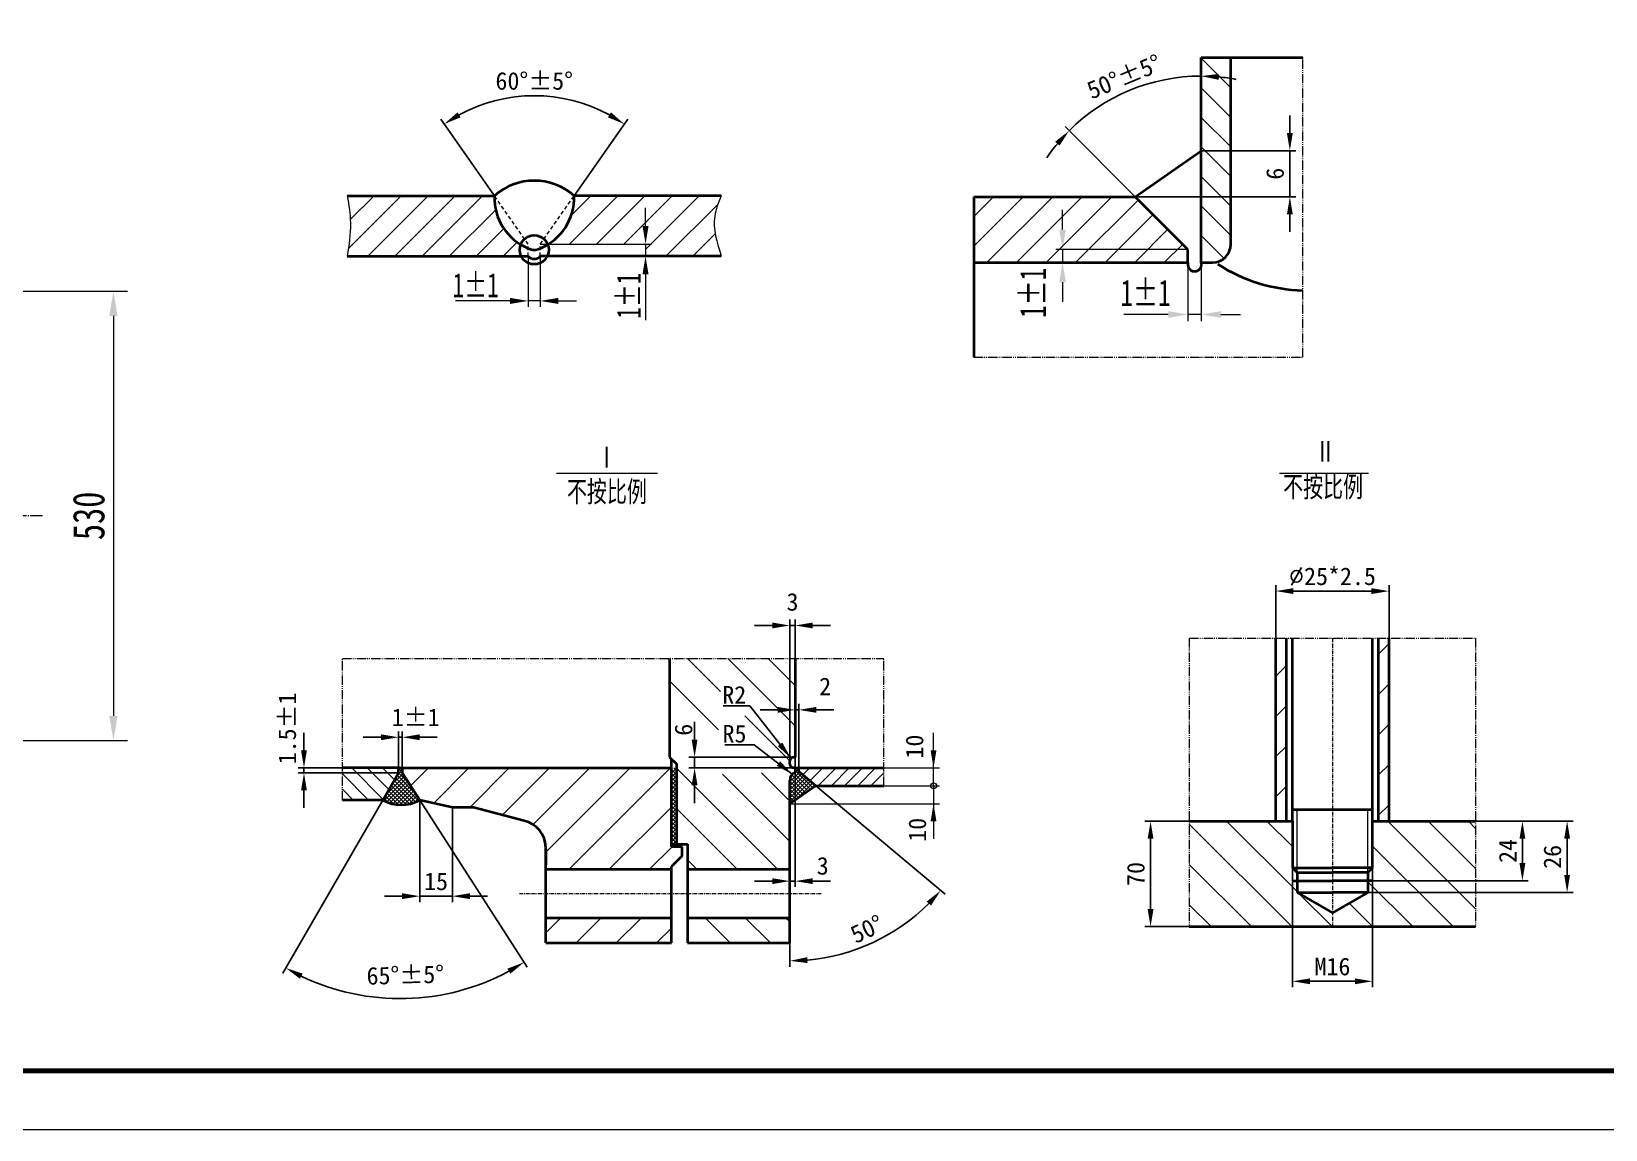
# Model space of a CAD drawing. Extents: x 0 to 23518, y -2902 to 4226.
# Drawn here: x 15811 to 19031, y -2902 to -654 of the extents above; entities that cross this region are included whole.
import ezdxf
from ezdxf.enums import TextEntityAlignment as Align

# ---------------------------------------------------------------- set-up
doc = ezdxf.new("R2010")
doc.units = 0
doc.header["$LTSCALE"] = 10
doc.header["$PDMODE"] = 1
for name, pattern in [('JXX-L', [2.9499999999999997, 1.9, -0.25, 0.15, -0.25, 0.15, -0.25]), ('XX-L', [1.25, 0.75, -0.5]), ('ZXX-L', [3.28, 2.5, -0.3, 0.18, -0.3]), ('ZXX-S', [1.2699999999999998, 0.75, -0.2, 0.12, -0.2])]:
    doc.linetypes.add(name, pattern=pattern)
doc.layers.get('Defpoints').update_dxf_attribs({"linetype": 'CONTINUOUS'})
for name, color, linetype, lineweight in [('A 粗实线', 1, 'CONTINUOUS', 40), ('B 细实线', 7, 'CONTINUOUS', 18), ('C 文 字', 2, 'CONTINUOUS', 20), ('D 短中心线', 3, 'ZXX-S', 18), ('E 长中心线', 3, 'ZXX-L', 18), ('G 长虚线', 6, 'XX-L', 20), ('I 长双点线', 3, 'JXX-L', 18), ('J 标注尺寸', 2, 'CONTINUOUS', 18)]:
    doc.layers.add(name, color=color, linetype=linetype, lineweight=lineweight)
doc.styles.add('HZTXT', font='SIMFANG.TTF', dxfattribs={"width": 0.75})
doc.styles.get("Standard").update_dxf_attribs({"font": 'SIMFANG.TTF'})
doc.styles.add('style2', font='SIMFANG.TTF', dxfattribs={"width": 0.7})
doc.dimstyles.new('通用标注4.0', dxfattribs={"dimscale": 12, "dimtxt": 3, "dimasz": 3, "dimexe": 1, "dimexo": 0, "dimgap": 1, "dimtad": 1, "dimdec": 0, "dimzin": 0, "dimdsep": 46, "dimtxsty": 'Standard', "dimcen": 0, "dimadec": 0, "dimazin": 0, "dimtfac": 0.375, "dimtdec": 0, "dimtmove": 2, "dimatfit": 3, "dimfxl": 0, "dimtzin": 0, "dimarcsym": 0})

# ---------------------------------------------------------------- blocks, each defined once
blk = doc.blocks.new('*D61')
at = {"layer": 'Defpoints', "color": 0}
for p in [(18104.83081278847, -758.1428483848376), (18203.61608140192, -768.6170474285509), (18068.97608140194, -992.1744898895931), (18176.68808140192, -1099.886489889598), (18203.61608140192, -1126.814489889601)]:
    blk.add_point(p, dxfattribs=at)
at = {"layer": 'J 标注尺寸', "color": 0, "lineweight": -2}
for p, q in [((18203.61608140192, -768.6170474285509), (18203.61608140192, -733.1375210470387)), ((18068.97608140194, -992.1744898895931), (17925.2444271364, -848.4428356240323))]:
    blk.add_line(p, q, dxfattribs=at)
for start, end in [(89.99999999999977, 134.9999999999947), (79.18764513297775, 84.59382256648877), (140.4061774335057, 145.8123548670167)]:
    blk.add_arc((18203.61608140192, -1126.814489889594), 381.6769688425568, start, end, dxfattribs=at)
at = {"layer": 'J 标注尺寸', "color": 0}
for points in [[(18239.29306363446, -752.8286158181736), (18239.85898722334, -740.8419678091786), (18203.61608140192, -745.1375210470378)], [(17905.06468921097, -879.5183066510654), (17913.94069770915, -887.593978334593), (17933.72970851064, -856.9281169982714)]]:
    blk.add_solid(points, dxfattribs=at)
at = {"layer": 'J 标注尺寸', "color": 0, "insert": (18046.07412593961, -746.4745643696624), "char_height": 36, "attachment_point": 5, "rotation": 22.49999999999744}
blk.add_mtext('{\\f仿宋_GB2312|b0|i0|c134|p49;50°±5°}', dxfattribs=at)
blk = doc.blocks.new('*D62')
at = {"layer": 'Defpoints', "color": 0}
for p in [(18203.61608140192, -897.8985469450458), (18385.12415443295, -897.8985469450458), (18068.97608140194, -992.1744898895945)]:
    blk.add_point(p, dxfattribs=at)
at = {"layer": 'J 标注尺寸', "color": 0, "lineweight": -2}
for p, q in [((18385.12415443295, -861.8985469450458), (18385.12415443295, -825.8985469450458)), ((18203.61608140192, -897.8985469450458), (18397.12415443295, -897.8985469450458)), ((18385.12415443295, -992.1744898895946), (18385.12415443295, -897.8985469450458)), ((18068.97608140194, -992.1744898895945), (18397.12415443295, -992.1744898895946)), ((18385.12415443295, -1028.174489889594), (18385.12415443295, -1064.174489889594))]:
    blk.add_line(p, q, dxfattribs=at)
at = {"layer": 'J 标注尺寸', "color": 0}
for points in [[(18379.12415443295, -861.8985469450458), (18391.12415443295, -861.8985469450458), (18385.12415443295, -897.8985469450458)], [(18379.12415443295, -1028.174489889594), (18391.12415443295, -1028.174489889594), (18385.12415443295, -992.1744898895946)]]:
    blk.add_solid(points, dxfattribs=at)
at = {"layer": 'J 标注尺寸', "color": 0, "insert": (18355.12415443295, -945.0365184173172), "char_height": 36, "attachment_point": 5, "rotation": 90}
blk.add_mtext('6', dxfattribs=at)
blk = doc.blocks.new('*D63')
at = {"layer": 'C 文 字', "color": 0, "lineweight": -2}
for p, q in [((18554.25050213806, -2270.608804490644), (18872.87031004721, -2270.608804490644)), ((18860.87031004721, -2306.608804490644), (18860.87031004721, -2356.355010094625)), ((18544.73735157121, -2392.355010094625), (18872.87031004721, -2392.355010094625))]:
    blk.add_line(p, q, dxfattribs=at)
at = {"layer": 'C 文 字', "color": 0}
for points in [[(18854.87031004721, -2306.608804490644), (18866.87031004721, -2306.608804490644), (18860.87031004721, -2270.608804490644)], [(18854.87031004721, -2356.355010094625), (18866.87031004721, -2356.355010094625), (18860.87031004721, -2392.355010094625)]]:
    blk.add_solid(points, dxfattribs=at)
at = {"layer": 'Defpoints', "color": 0}
for p in [(18554.25050213806, -2270.608804490644), (18544.73735157121, -2392.355010094625), (18860.87031004721, -2392.355010094625)]:
    blk.add_point(p, dxfattribs=at)
at = {"layer": 'C 文 字', "color": 0, "insert": (18830.87031004721, -2331.481907292632), "char_height": 36, "attachment_point": 5, "rotation": 90}
blk.add_mtext('24', dxfattribs=at)
blk = doc.blocks.new('*D64')
at = {"layer": 'C 文 字', "color": 0, "lineweight": -2}
for p, q in [((18390.2886313558, -2357.628758753132), (18390.2886313558, -2610.279063898328)), ((18554.25050213806, -2357.628758753132), (18554.25050213806, -2610.279063898328)), ((18426.2886313558, -2598.279063898328), (18518.25050213806, -2598.279063898328))]:
    blk.add_line(p, q, dxfattribs=at)
at = {"layer": 'C 文 字', "color": 0}
for points in [[(18426.2886313558, -2592.279063898328), (18426.2886313558, -2604.279063898328), (18390.2886313558, -2598.279063898328)], [(18518.25050213806, -2592.279063898328), (18518.25050213806, -2604.279063898328), (18554.25050213806, -2598.279063898328)]]:
    blk.add_solid(points, dxfattribs=at)
at = {"layer": 'Defpoints', "color": 0}
for p in [(18390.2886313558, -2357.628758753132), (18554.25050213806, -2357.628758753132), (18554.25050213806, -2598.279063898328)]:
    blk.add_point(p, dxfattribs=at)
at = {"layer": 'C 文 字', "color": 0, "insert": (18472.26956674693, -2568.279063898328), "char_height": 36, "attachment_point": 5}
blk.add_mtext('M16', dxfattribs=at)
blk = doc.blocks.new('*D65')
at = {"layer": 'C 文 字', "color": 0, "lineweight": -2}
for p, q in [((18839.29156376165, -2270.608804490644), (18964.38041434436, -2270.608804490644)), ((18952.38041434436, -2306.608804490644), (18952.38041434436, -2380.422171776388)), ((18544.73735157121, -2416.422171776388), (18964.38041434436, -2416.422171776388))]:
    blk.add_line(p, q, dxfattribs=at)
at = {"layer": 'C 文 字', "color": 0}
for points in [[(18946.38041434436, -2306.608804490644), (18958.38041434436, -2306.608804490644), (18952.38041434436, -2270.608804490644)], [(18946.38041434436, -2380.422171776388), (18958.38041434436, -2380.422171776388), (18952.38041434436, -2416.422171776388)]]:
    blk.add_solid(points, dxfattribs=at)
at = {"layer": 'Defpoints', "color": 0}
for p in [(18839.29156376165, -2270.608804490644), (18544.73735157121, -2416.422171776388), (18952.38041434436, -2416.422171776388)]:
    blk.add_point(p, dxfattribs=at)
at = {"layer": 'C 文 字', "color": 0, "insert": (18922.38041434436, -2343.515488133513), "char_height": 36, "attachment_point": 5, "rotation": 90}
blk.add_mtext('26', dxfattribs=at)
blk = doc.blocks.new('*D77')
at = {"layer": 'C 文 字', "color": 0, "lineweight": -2}
for p, q in [((16757.93055063104, -990.4390745537836), (16648.13558870568, -833.6356185297899)), ((16920.88593361642, -990.4390745537836), (17030.68089554177, -833.6356185297816))]:
    blk.add_line(p, q, dxfattribs=at)
blk.add_arc((16839.40824212373, -1106.801277252995), 321.4736946915968, 61.41958391831915, 118.5804160816833, dxfattribs=at)
at = {"layer": 'C 文 字', "color": 0}
for points in [[(16688.778747759, -829.6001600691836), (16682.45702128498, -819.400367209152), (16655.01850594189, -843.465443061257)], [(16996.35946296248, -819.4003672091453), (16990.03773648845, -829.6001600691772), (17023.79797830556, -843.4654430612491)]]:
    blk.add_solid(points, dxfattribs=at)
at = {"layer": 'Defpoints', "color": 0}
for p in [(16904.41587223288, -791.9690292124579), (16757.93055063104, -990.4390745537836), (16920.88593361642, -990.4390745537836), (16827.06624212373, -1089.175074553784), (16851.75024212373, -1089.175074553784)]:
    blk.add_point(p, dxfattribs=at)
at = {"layer": 'C 文 字', "color": 0, "insert": (16839.40824212373, -755.3275825613982), "char_height": 36, "attachment_point": 5}
blk.add_mtext('60°±5°', dxfattribs=at)
blk = doc.blocks.new('*D92')
at = {"layer": 'C 文 字', "color": 0, "lineweight": -2}
for p, q in [((17167.38371782333, -2103.40801740119), (17167.38371782333, -2067.40801740119)), ((17369.57841042858, -2139.40801740119), (17155.38371782333, -2139.40801740119)), ((17167.38371782333, -2161.44001740119), (17167.38371782333, -2139.40801740119)), ((17369.57841042858, -2161.44001740119), (17155.38371782333, -2161.44001740119)), ((17167.38371782333, -2197.44001740119), (17167.38371782333, -2233.44001740119))]:
    blk.add_line(p, q, dxfattribs=at)
at = {"layer": 'C 文 字', "color": 0}
for points in [[(17161.38371782333, -2103.40801740119), (17173.38371782333, -2103.40801740119), (17167.38371782333, -2139.40801740119)], [(17161.38371782333, -2197.44001740119), (17173.38371782333, -2197.44001740119), (17167.38371782333, -2161.44001740119)]]:
    blk.add_solid(points, dxfattribs=at)
at = {"layer": 'Defpoints', "color": 0}
for p in [(17167.38371782333, -2139.40801740119), (17369.57841042858, -2139.40801740119), (17369.57841042858, -2161.44001740119)]:
    blk.add_point(p, dxfattribs=at)
at = {"layer": 'C 文 字', "color": 0, "insert": (17144.902101437, -2083.321707013005), "char_height": 36, "attachment_point": 5, "rotation": 90}
blk.add_mtext('6', dxfattribs=at)
blk = doc.blocks.new('*D93')
at = {"layer": 'C 文 字', "color": 0, "lineweight": -2}
for p, q in [((17415.60336396464, -2198.160017401189), (17680.19742127856, -2420.180793304913)), ((17362.23441042859, -2519.460017390424), (17362.23441042859, -2568.449380274318))]:
    blk.add_line(p, q, dxfattribs=at)
blk.add_arc((17362.23441042858, -2153.378148172779), 403.071232101539, 275.1190313017106, 314.8809686983028, dxfattribs=at)
at = {"layer": 'C 文 字', "color": 0}
for points in [[(17642.23663224149, -2434.925914134946), (17651.07553432783, -2443.042182360439), (17671.00488796113, -2412.467341988678)], [(17398.46643857918, -2560.835738227678), (17397.93055315051, -2548.847709748926), (17362.23441042859, -2556.449380274317)]]:
    blk.add_solid(points, dxfattribs=at)
at = {"layer": 'Defpoints', "color": 0}
for p in [(17362.23441042858, -2187.14401740119), (17380.59441042858, -2168.784017401189), (17415.60336396464, -2198.160017401189), (17362.23441042859, -2519.460017390424), (17477.83654280818, -2539.516161242126)]:
    blk.add_point(p, dxfattribs=at)
at = {"layer": 'C 文 字', "color": 0, "insert": (17519.90112604483, -2491.495510945741), "char_height": 36, "attachment_point": 5, "rotation": 25.000000000006082}
blk.add_mtext('50°', dxfattribs=at)
blk = doc.blocks.new('*D94')
at = {"layer": 'C 文 字', "color": 0, "lineweight": -2}
for p, q in [((17373.25041042858, -2170.316799449311), (17373.25041042858, -2405.220915512466)), ((17362.23441042859, -2393.220915512466), (17362.23441042859, -2381.220915512466)), ((17326.23441042859, -2393.220915512466), (17290.23441042859, -2393.220915512466)), ((17373.25041042858, -2393.220915512466), (17362.23441042859, -2393.220915512466)), ((17409.25041042858, -2393.220915512466), (17445.25041042858, -2393.220915512466))]:
    blk.add_line(p, q, dxfattribs=at)
at = {"layer": 'C 文 字', "color": 0}
for points in [[(17326.23441042859, -2387.220915512466), (17326.23441042859, -2399.220915512466), (17362.23441042859, -2393.220915512466)], [(17409.25041042858, -2387.220915512466), (17409.25041042858, -2399.220915512466), (17373.25041042858, -2393.220915512466)]]:
    blk.add_solid(points, dxfattribs=at)
at = {"layer": 'Defpoints', "color": 0}
for p in [(17373.25041042858, -2170.316799449311), (17362.23441042859, -2393.220915512466), (17362.23441042859, -2393.220915512466)]:
    blk.add_point(p, dxfattribs=at)
at = {"layer": 'C 文 字', "color": 0, "insert": (17429.53742092787, -2362.146309486066), "char_height": 36, "attachment_point": 5}
blk.add_mtext('3', dxfattribs=at)
blk = doc.blocks.new('*D95')
at = {"layer": 'C 文 字', "color": 0, "lineweight": -2}
for p, q in [((16561.73841042858, -2161.440017411956), (16561.73841042858, -2086.638008273818)), ((16569.08241042858, -2161.44001740119), (16569.08241042858, -2086.638008273818)), ((16525.73841042858, -2098.638008273818), (16489.73841042858, -2098.638008273818)), ((16561.73841042858, -2098.638008273818), (16569.08241042858, -2098.638008273818)), ((16605.08241042858, -2098.638008273818), (16641.08241042858, -2098.638008273818))]:
    blk.add_line(p, q, dxfattribs=at)
at = {"layer": 'C 文 字', "color": 0}
for points in [[(16525.73841042858, -2092.638008273818), (16525.73841042858, -2104.638008273818), (16561.73841042858, -2098.638008273818)], [(16605.08241042858, -2092.638008273818), (16605.08241042858, -2104.638008273818), (16569.08241042858, -2098.638008273818)]]:
    blk.add_solid(points, dxfattribs=at)
at = {"layer": 'Defpoints', "color": 0}
for p in [(16569.08241042858, -2098.638008273818), (16561.73841042858, -2161.440017411956), (16569.08241042858, -2161.44001740119)]:
    blk.add_point(p, dxfattribs=at)
at = {"layer": 'C 文 字', "color": 0, "insert": (16596.79797729149, -2057.701203135613), "char_height": 36, "attachment_point": 5}
blk.add_mtext('1±1', dxfattribs=at)
blk = doc.blocks.new('*D96')
at = {"layer": 'C 文 字', "color": 0, "lineweight": -2}
for p, q in [((16529.36989722469, -2227.53601742273), (16325.06736579673, -2581.398381970739)), ((16605.12292363248, -2227.53601742273), (16824.93187681262, -2569.466477022444))]:
    blk.add_line(p, q, dxfattribs=at)
blk.add_arc((16565.21330801818, -2165.453408811863), 468.2918844427443, 244.4057058805893, 298.3291071702708, dxfattribs=at)
at = {"layer": 'C 文 字', "color": 0}
for points in [[(16360.11506132696, -2593.102035678492), (16365.71117245068, -2582.486785314462), (16331.06736579674, -2571.006077125327)], [(16784.38629205804, -2572.492893727283), (16790.48251896139, -2582.829044729609), (16818.4428585167, -2559.372288518401)]]:
    blk.add_solid(points, dxfattribs=at)
at = {"layer": 'Defpoints', "color": 0}
for p in [(16561.73841042858, -2171.472107988131), (16569.08241042861, -2171.472107988113), (16529.36989722469, -2227.53601742273), (16605.12292363248, -2227.53601742273), (16491.24282152833, -2627.86627213142)]:
    blk.add_point(p, dxfattribs=at)
at = {"layer": 'C 文 字', "color": 0, "insert": (16575.6701560457, -2585.627127851039), "char_height": 36, "attachment_point": 5, "rotation": 1.4256236992976}
blk.add_mtext('65°±5° ', dxfattribs=at)
blk = doc.blocks.new('*D97')
at = {"layer": 'C 文 字', "color": 0, "lineweight": -2}
for p, q in [((16605.12292363248, -2227.53601742273), (16605.12292363248, -2435.972833468855)), ((16672.01072086218, -2242.224017411956), (16672.01072086218, -2435.972833468855)), ((16569.12292363248, -2423.972833468855), (16533.12292363248, -2423.972833468855)), ((16605.12292363248, -2423.972833468855), (16672.01072086218, -2423.972833468855)), ((16708.01072086218, -2423.972833468855), (16744.01072086218, -2423.972833468855))]:
    blk.add_line(p, q, dxfattribs=at)
at = {"layer": 'C 文 字', "color": 0}
for points in [[(16569.12292363248, -2417.972833468855), (16569.12292363248, -2429.972833468855), (16605.12292363248, -2423.972833468855)], [(16708.01072086218, -2417.972833468855), (16708.01072086218, -2429.972833468855), (16672.01072086218, -2423.972833468855)]]:
    blk.add_solid(points, dxfattribs=at)
at = {"layer": 'Defpoints', "color": 0}
for p in [(16605.12292363248, -2227.53601742273), (16672.01072086218, -2242.224017411956), (16672.01072086218, -2423.972833468855)]:
    blk.add_point(p, dxfattribs=at)
at = {"layer": 'C 文 字', "color": 0, "insert": (16638.56682224733, -2393.972833468855), "char_height": 36, "attachment_point": 5}
blk.add_mtext('15', dxfattribs=at)
blk = doc.blocks.new('*D98')
at = {"layer": 'C 文 字', "color": 0, "lineweight": -2}
for p, q in [((16368.33672808747, -2125.440017411956), (16368.33672808747, -2089.440017411956)), ((16561.73841042858, -2161.440017411956), (16356.33672808747, -2161.440017411956)), ((16561.73841042858, -2171.472107988131), (16356.33672808747, -2171.472107988131)), ((16368.33672808747, -2161.440017411956), (16368.33672808747, -2171.472107988131)), ((16368.33672808747, -2207.472107988131), (16368.33672808747, -2243.472107988131))]:
    blk.add_line(p, q, dxfattribs=at)
at = {"layer": 'C 文 字', "color": 0}
for points in [[(16362.33672808747, -2125.440017411956), (16374.33672808747, -2125.440017411956), (16368.33672808747, -2161.440017411956)], [(16362.33672808747, -2207.472107988131), (16374.33672808747, -2207.472107988131), (16368.33672808747, -2171.472107988131)]]:
    blk.add_solid(points, dxfattribs=at)
at = {"layer": 'Defpoints', "color": 0}
for p in [(16368.33672808747, -2171.472107988131), (16561.73841042858, -2161.440017411956), (16561.73841042858, -2171.472107988131)]:
    blk.add_point(p, dxfattribs=at)
at = {"layer": 'C 文 字', "color": 0, "insert": (16334.31041449341, -2080.566495140993), "char_height": 36, "attachment_point": 5, "rotation": 90}
blk.add_mtext('1.5±1', dxfattribs=at)
blk = doc.blocks.new('*D109')
at = {"layer": 'C 文 字', "color": 0, "lineweight": -2}
for p, q in [((17337.25041042858, -2042.587757537731), (17301.25041042858, -2042.587757537731)), ((17373.25041042858, -2161.440017401189), (17373.25041042858, -2030.587757537731)), ((17373.25041042858, -2042.587757537731), (17380.59441042858, -2042.587757537731)), ((17380.59441042858, -2161.440017401189), (17380.59441042858, -2030.587757537731)), ((17416.59441042858, -2042.587757537731), (17452.59441042858, -2042.587757537731))]:
    blk.add_line(p, q, dxfattribs=at)
at = {"layer": 'C 文 字', "color": 0}
for points in [[(17337.25041042858, -2036.587757537731), (17337.25041042858, -2048.587757537731), (17373.25041042858, -2042.587757537731)], [(17416.59441042858, -2036.587757537731), (17416.59441042858, -2048.587757537731), (17380.59441042858, -2042.587757537731)]]:
    blk.add_solid(points, dxfattribs=at)
at = {"layer": 'Defpoints', "color": 0}
for p in [(17380.59441042858, -2042.587757537731), (17373.25041042858, -2161.440017401189), (17380.59441042858, -2161.440017401189)]:
    blk.add_point(p, dxfattribs=at)
at = {"layer": 'C 文 字', "color": 0, "insert": (17434.54284763107, -1994.587757537731), "char_height": 36, "attachment_point": 5}
blk.add_mtext('2', dxfattribs=at)
blk = doc.blocks.new('*D110')
at = {"layer": 'C 文 字', "color": 0, "lineweight": -2}
for p, q in [((17362.23441042858, -2146.75201740119), (17362.23441042858, -1857.839422411365)), ((17373.25041042858, -1963.621063170962), (17373.25041042858, -1857.839422411365)), ((17326.23441042858, -1869.839422411365), (17290.23441042858, -1869.839422411365)), ((17362.23441042858, -1869.839422411365), (17373.25041042858, -1869.839422411365)), ((17409.25041042858, -1869.839422411365), (17445.25041042858, -1869.839422411365))]:
    blk.add_line(p, q, dxfattribs=at)
at = {"layer": 'C 文 字', "color": 0}
for points in [[(17326.23441042858, -1863.839422411365), (17326.23441042858, -1875.839422411365), (17362.23441042858, -1869.839422411365)], [(17409.25041042858, -1863.839422411365), (17409.25041042858, -1875.839422411365), (17373.25041042858, -1869.839422411365)]]:
    blk.add_solid(points, dxfattribs=at)
at = {"layer": 'Defpoints', "color": 0}
for p in [(17373.25041042858, -1869.839422411365), (17373.25041042858, -1963.621063170962), (17362.23441042858, -2146.75201740119)]:
    blk.add_point(p, dxfattribs=at)
at = {"layer": 'C 文 字', "color": 0, "insert": (17367.74241042858, -1821.839422411365), "char_height": 36, "attachment_point": 5}
blk.add_mtext('3', dxfattribs=at)
blk = doc.blocks.new('*D111')
at = {"layer": 'C 文 字', "color": 0, "lineweight": -2}
for p, q in [((18179.46597729067, -2270.608804490646), (18088.18383135231, -2270.608804490646)), ((18100.18383135231, -2306.608804490646), (18100.18383135231, -2450.313930603502)), ((18179.46597729067, -2486.313930603502), (18088.18383135231, -2486.313930603502))]:
    blk.add_line(p, q, dxfattribs=at)
at = {"layer": 'C 文 字', "color": 0}
for points in [[(18094.18383135231, -2306.608804490646), (18106.18383135231, -2306.608804490646), (18100.18383135231, -2270.608804490646)], [(18094.18383135231, -2450.313930603502), (18106.18383135231, -2450.313930603502), (18100.18383135231, -2486.313930603502)]]:
    blk.add_solid(points, dxfattribs=at)
at = {"layer": 'Defpoints', "color": 0}
for p in [(18179.46597729067, -2270.608804490646), (18100.18383135231, -2486.313930603502), (18179.46597729067, -2486.313930603502)]:
    blk.add_point(p, dxfattribs=at)
at = {"layer": 'C 文 字', "color": 0, "insert": (18070.18383135231, -2378.461367547071), "char_height": 36, "attachment_point": 5, "rotation": 90}
blk.add_mtext('70', dxfattribs=at)
blk = doc.blocks.new('*D112')
at = {"layer": 'C 文 字', "color": 0, "lineweight": -2}
for p, q in [((18356.53181421805, -1895.724747228164), (18356.53181421805, -1787.464300796128)), ((18392.53181421805, -1799.464300796128), (18552.00731927582, -1799.464300796128)), ((18588.00731927582, -1895.72474722816), (18588.00731927582, -1787.464300796128))]:
    blk.add_line(p, q, dxfattribs=at)
at = {"layer": 'C 文 字', "color": 0}
for points in [[(18392.53181421805, -1793.464300796128), (18392.53181421805, -1805.464300796128), (18356.53181421805, -1799.464300796128)], [(18552.00731927582, -1793.464300796128), (18552.00731927582, -1805.464300796128), (18588.00731927582, -1799.464300796128)]]:
    blk.add_solid(points, dxfattribs=at)
at = {"layer": 'Defpoints', "color": 0}
for p in [(18588.00731927582, -1799.464300796128), (18356.53181421805, -1895.724747228164), (18588.00731927582, -1895.72474722816)]:
    blk.add_point(p, dxfattribs=at)
at = {"layer": 'C 文 字', "color": 0, "insert": (18472.26956674694, -1769.464300796128), "char_height": 36, "attachment_point": 5}
blk.add_mtext('{\\Ftxt.shx;%%c}25*2.5', dxfattribs=at)

msp = doc.modelspace()

# ---------------------------------------------------------------- hatches: boundary and pattern name
at = {"layer": 'B 细实线'}
h = msp.add_hatch(dxfattribs=at)
h.set_pattern_fill('ANSI31', color=256, scale=18.36, style=0)
h.set_pattern_definition([(45, (12757.87155391925, -13425.33694012658), (-41.2193755957074, 41.21937559570741), [])])
h.paths.add_polyline_path([(18356.53181421805, -2270.608804490644), (18378.23260179246, -2270.608804490644), (18378.23260179246, -1895.724747228162), (18356.53181421805, -1895.724747228163)])
h.paths.add_polyline_path([(18588.00731927582, -1895.724747228162), (18566.30653170142, -1895.724747228162), (18566.30653170142, -2270.608804490644), (18588.00731927582, -2270.608804490644)])
h = msp.add_hatch(dxfattribs=at)
h.set_pattern_fill('ANSI31', color=256, scale=18.36, angle=90, style=0)
h.set_pattern_definition([(135, (12757.87155391925, -13425.33694012658), (-41.21937559570741, -41.2193755957074), [])])
h.paths.add_polyline_path([(18179.46597729067, -2270.608804490646), (18179.46597729067, -2486.313930603502), (18472.26956674694, -2486.313930603502), (18472.26956674694, -2458.261466852254), (18399.80178192267, -2416.422171776383), (18399.80178192267, -2392.355010094625), (18390.2886313558, -2392.355010094625), (18390.2886313558, -2365.746728268828), (18390.2886313558, -2270.608804490646)])
h.paths.add_polyline_path([(18399.80178192267, -2375.295891015718), (18390.2886313558, -2365.746728268828), (18390.2886313558, -2392.355010094625), (18399.80178192267, -2392.355010094625)], flags=17)
h.paths.add_polyline_path([(18544.7373515712, -2392.355010094625), (18554.25050213808, -2392.355010094625), (18554.25050213808, -2365.746728268828), (18544.7373515712, -2375.295891015713)], flags=16)
h.paths.add_polyline_path([(18554.25050213808, -2392.355010094625), (18544.73735157122, -2392.355010094625), (18544.7373515712, -2416.422171776388), (18472.26956674694, -2458.261466852254), (18472.26956674694, -2486.313930603502), (18765.07315620321, -2486.313930603502), (18765.07315620321, -2270.608804490646), (18554.25050213806, -2270.608804490646), (18554.25050213808, -2365.746728268828)])
at = {"layer": 'C 文 字'}
h = msp.add_hatch(dxfattribs=at)
h.set_pattern_fill('ANSI31', color=256, scale=7, angle=90, style=0)
h.set_pattern_definition([(135, (0, -248.0422310183349), (-15.71544821187102, -15.71544821187101), [])])
h.paths.add_polyline_path([(16446.89929696029, -2161.440017411956), (16446.89929696028, -2227.53601742273), (16529.36989722469, -2227.53601742273), (16561.73841042858, -2171.472107988129), (16561.73841042858, -2161.440017411956)])
h = msp.add_hatch(dxfattribs=at)
h.set_pattern_fill('ANSI37', color=256, scale=1.836, angle=90, style=0)
h.set_pattern_definition([(225.0000000000004, (-7195.696178966662, -2032.463482976727), (-4.121937559570771, 4.121937559570704), []), (135.0000000000004, (-7195.696178966662, -2032.463482976727), (4.121937559570709, 4.121937559570767), [])])
h.paths.add_polyline_path([(16605.1229236325, -2227.536017401187, -0.2696123813243655), (16533.0418972247, -2227.536017401187), (16529.36989722469, -2227.536017401187), (16561.73841042859, -2171.472107966581), (16561.73841042858, -2161.440017401187), (16569.0824104286, -2161.440017401187), (16569.0824104286, -2171.472107966571)])
h.paths.add_polyline_path([(17362.23441042859, -2234.88001740118), (17362.23441042859, -2187.144017401181, -0.2982166266986263), (17373.25041042859, -2170.316799449301), (17373.25041042859, -2161.440017401181), (17380.59441042859, -2161.440017401181), (17380.59441042859, -2168.784017401181), (17415.60336396463, -2198.160017401181)])
h = msp.add_hatch(dxfattribs=at)
h.set_pattern_fill('ANSI37', color=256, scale=1.836, style=0)
h.set_pattern_definition([(44.99999999999996, (-38077.32034294617, -8598.772164693204), (-4.12193755957074, 4.121937559570736), []), (135, (-38077.32034294617, -8598.772164693204), (-4.121937559570742, -4.121937559570735), [])])
h.paths.add_polyline_path([(17130.89841042858, -2161.440017401187), (17119.88241042858, -2161.440017401187), (17119.88241042858, -2317.500017401184), (17130.89841042857, -2317.500017401187)])
h = msp.add_hatch(dxfattribs=at)
h.set_pattern_fill('ANSI31', color=256, scale=6, style=0)
h.set_pattern_definition([(45, (0, -248.0422310183349), (-13.47038418160373, 13.47038418160373), [])])
h.paths.add_polyline_path([(17554.84220653876, -2198.160017401188), (17554.84220653876, -2161.44001740119), (17380.59441042858, -2161.44001740119), (17380.59441042858, -2168.78401740119), (17415.60336396464, -2198.16001740119)])
at = {"layer": 'J 标注尺寸'}
h = msp.add_hatch(dxfattribs=at)
h.set_pattern_fill('ANSI31', color=256, scale=12.342, style=0)
h.set_pattern_definition([(45, (-20850.67969612896, -51929.94568736547), (-27.70858026155887, 27.70858026155888), [])])
edge = h.paths.add_edge_path()
edge.add_arc((16839.40824212373, -1100.74671690641), 29.74883490908929, 180, 206.1529425672991, ccw=False)
edge.add_arc((16839.40824212373, -1100.74671690641), 29.7488349090893, 158.9896631412668, 180, ccw=False)
edge.add_arc((16869.6835516091, -994.499078367364), 111.8267269420348, 177.919350547366, 238.729860753278, ccw=False)
edge.add_line((16757.93055063104, -990.4390745537836), (16456.80624212373, -990.4390745537836))
edge.add_spline(control_points=[(16456.80624212373, -990.4390745537836), (16459.92413008134, -1009.030808419951), (16466.81160168345, -1050.100289035859), (16460.3453098006, -1091.306496048721), (16456.80624212373, -1113.859074553784)], knot_values=[0, 0, 0, 0, 4.553085131909655, 10.0578484456397, 10.0578484456397, 10.0578484456397, 10.0578484456397], degree=3, periodic=0)
edge.add_line((16456.80624212373, -1113.859074553784), (16812.70507273552, -1113.859074553784))
edge = h.paths.add_edge_path()
edge.add_line((17067.09751520216, -1089.175074553784), (17067.09751520216, -1113.859074553784))
edge.add_line((17067.09751520216, -1113.859074553784), (17079.43951520216, -1113.859074553784))
edge.add_line((17079.43951520216, -1113.859074553784), (17222.01024212373, -1113.859074553784))
edge.add_spline(control_points=[(17222.01024212374, -1113.859074553784), (17213.20396276801, -1086.180416787634), (17199.7887961588, -1044.015753318137), (17216.32804987984, -1004.139037598876), (17222.01024212374, -990.4390745537836)], knot_values=[0, 0, 0, 0, 6.737565344485811, 10.26376270678672, 10.26376270678672, 10.26376270678672, 10.26376270678672], degree=3, periodic=0)
edge.add_line((17222.01024212374, -990.4390745537836), (16920.88593361642, -990.4390745537836))
edge.add_arc((16809.13293263836, -994.499078367364), 111.8267269420348, -57.84712910257002, 2.0806494526340202, ccw=False)
edge.add_line((16868.6448860988, -1089.175074553784), (17067.09751520216, -1089.175074553784))
h = msp.add_hatch(dxfattribs=at)
h.set_pattern_fill('ANSI31', color=256, scale=0.935, style=0)
h.set_pattern_definition([(45.00000000000542, (-25485.27152591937, -65839.09361739698), (-30.22754210351418, 30.22754210351992), [])])
h.paths.add_polyline_path([(17738.61339953188, -992.1744898895945), (17738.61339953188, -1126.8144898896), (17920.14940607227, -1126.8144898896), (17920.14940607227, -1099.886489889599), (18176.68808140192, -1099.886489889599), (18068.97608140194, -992.1744898895945)])
h.paths.add_polyline_path([(18176.68808140192, -1126.8144898896), (18176.68808140192, -1099.886489889599), (17920.14940607227, -1099.886489889599), (17920.14940607227, -1126.8144898896)])

# ---------------------------------------------------------------- linework, layer by layer
at = {"layer": 'A 粗实线'}
for p, q in [((18203.61608140191, -707.0579099144325), (18411.81609475728, -707.0579099144325)), ((18203.61608140191, -1126.814489889599), (18203.61608140191, -707.0579099144325)), ((18264.2040814019, -1089.414489889599), (18264.2040814019, -707.0579099144325)), ((18068.97608140194, -992.1744898895947), (18203.61608140191, -897.8985469450456)), ((16456.80624212373, -990.4390745537839), (16757.93055063104, -990.4390745537839)), ((17222.01024212373, -990.4390745537839), (16920.88593361641, -990.4390745537839)), ((17738.61339953188, -992.1744898895947), (17738.61339953188, -1320.43924123146)), ((17738.61339953188, -992.1744898895947), (18068.97608140194, -992.1744898895947)), ((18176.68808140192, -1099.886489889599), (18068.97608140194, -992.1744898895947)), ((16456.80624212373, -1113.859074553784), (16827.06624212373, -1113.859074553784)), ((17222.01024212373, -1113.859074553784), (16851.75024212373, -1113.859074553784)), ((17738.61339953188, -1126.814489889599), (18176.68808140191, -1126.814489889599)), ((18176.68808140191, -1126.814489889599), (18176.68808140191, -1099.886489889599)), ((18203.61608140191, -1126.814489889599), (18226.8040814019, -1126.814489889599)), ((18356.53181421805, -2270.608804490644), (18356.53181421805, -1895.724747228164)), ((18378.23260179246, -2270.608804490644), (18378.23260179246, -1895.724747228164)), ((18390.2886313558, -2270.608804490644), (18390.2886313558, -1895.724747228164)), ((18554.25050213807, -2365.746728268826), (18554.25050213807, -1895.724747228162)), ((18566.30653170142, -2270.608804490644), (18566.30653170142, -1895.724747228164)), ((18588.00731927582, -2270.608804490646), (18588.00731927582, -1895.724747228164)), ((17116.21041042859, -1937.768496060194), (17116.21041042859, -2139.408017401197)), ((17373.25041042858, -1937.768496060194), (17373.25041042858, -2139.40801740119)), ((17116.21041042858, -2139.40801740119), (17130.89841042858, -2154.096017401186)), ((17119.88241042858, -2323.008017411963), (17119.88241042858, -2143.080017401183)), ((17130.89841042857, -2317.500017401187), (17130.89841042859, -2154.09601740119)), ((17362.23441042858, -2154.09601740119), (17362.23441042858, -2146.75201740119)), ((17369.57841042858, -2139.40801740119), (17373.25041042858, -2139.40801740119)), ((16561.73841042858, -2161.440017411956), (16446.89929696028, -2161.440017411956)), ((16529.36989722469, -2227.53601742273), (16561.73841042858, -2171.472107988131)), ((16561.73841042858, -2161.440017411956), (16569.08241042858, -2161.44001740119)), ((16561.73841042858, -2171.472107988131), (16561.73841042858, -2161.440017411956)), ((16569.08241042858, -2161.440017411956), (17119.88241042858, -2161.440017411956)), ((16569.08241042858, -2161.440017411956), (16569.08241042861, -2171.472107988114)), ((16605.12292363248, -2227.53601742273), (16569.08241042861, -2171.472107988114)), ((17362.23441042859, -2519.460017390422), (17362.23441042858, -2187.14401740119)), ((17373.25041042858, -2161.44001740119), (17369.57841042858, -2161.44001740119)), ((17373.25041042858, -2161.44001740119), (17554.84220653876, -2161.44001740119)), ((17373.25041042858, -2161.440017401189), (17373.25041042858, -2170.316799449311)), ((17380.59441042858, -2168.784017401189), (17380.59441042858, -2161.44001740119)), ((17415.60336396464, -2198.160017401189), (17380.59441042858, -2168.784017401189)), ((17380.59441042858, -2168.784017401189), (17380.59441042858, -2168.784017401189)), ((17415.60336396464, -2198.160017401189), (17362.23441042858, -2234.880017401189)), ((17415.60336396462, -2198.160017401189), (17554.84220653876, -2198.160017401188)), ((16529.36989722469, -2227.53601742273), (16446.89929696028, -2227.53601742273)), ((16532.95688235728, -2227.536017401189), (16533.04189723712, -2227.536017401189)), ((16672.01072086218, -2242.224017411956), (16605.12292363248, -2227.53601742273)), ((16715.29380423207, -2242.224017411956), (16672.01072086218, -2242.224017411956)), ((16715.29380423207, -2242.224017411956), (16672.01072086218, -2242.224017411956)), ((16818.564487152, -2270.088432756643), (16715.29380423207, -2242.224017411956)), ((18390.2886313558, -2246.366728291461), (18554.25050213807, -2246.366728291461)), ((18179.46597729067, -2270.608804490646), (18390.2886313558, -2270.608804490644)), ((18390.2886313558, -2270.608804490644), (18390.2886313558, -2365.746728268826)), ((18554.25050213807, -2270.608804490644), (18765.07315620321, -2270.608804490644)), ((17119.88241042858, -2317.500017401187), (17152.93041042858, -2317.50001740119)), ((17152.93041042858, -2317.50001740119), (17152.93041042858, -2519.460017390422)), ((16862.84241042858, -2519.460017411963), (16862.84241042858, -2324.098816373695)), ((16862.84241042858, -2327.567661999991), (16862.84241042858, -2359.728017401189)), ((17141.91441042858, -2323.008017411963), (17119.88241042858, -2323.008017411963)), ((17141.91441042858, -2341.368017411963), (17119.88241042858, -2363.400017411963)), ((17141.91441042858, -2341.368017411963), (17141.91441042858, -2323.008017411963)), ((16862.84241042858, -2368.908017411963), (17119.88241042858, -2368.908017411963)), ((17119.88241042858, -2519.460017411963), (17119.88241042858, -2363.400017411963)), ((17152.93041042858, -2368.908017411963), (17362.23441042859, -2368.908017411963)), ((18390.2886313558, -2365.746728268826), (18472.26956674694, -2365.746728268826)), ((18390.2886313558, -2365.746728268826), (18399.80178192266, -2375.295891015713)), ((18399.80178192266, -2375.295891015713), (18472.26956674694, -2375.295891015716)), ((18399.80178192266, -2375.295891015713), (18399.80178192266, -2416.422171776388)), ((18554.25050213807, -2365.746728268826), (18472.26956674694, -2365.746728268826)), ((18544.73735157121, -2375.295891015713), (18472.26956674694, -2375.295891015716)), ((18554.25050213807, -2365.746728268826), (18544.73735157121, -2375.295891015713)), ((18554.25050213807, -2365.746728268826), (18544.73735157121, -2375.295891015713)), ((18544.73735157121, -2375.295891015713), (18544.73735157121, -2416.422171776388)), ((18390.2886313558, -2392.355010094625), (18472.26956674694, -2392.355010094625)), ((18554.25050213807, -2392.355010094625), (18472.26956674694, -2392.355010094625)), ((18399.80178192266, -2416.422171776388), (18472.26956674694, -2458.261466852254)), ((18399.80178192266, -2416.422171776388), (18472.26956674694, -2416.422171776388)), ((18544.73735157121, -2416.422171776388), (18472.26956674694, -2458.261466852254)), ((18544.73735157121, -2416.422171776388), (18472.26956674694, -2416.422171776388)), ((16862.84241042858, -2468.052017411963), (17119.88241042858, -2468.052017411963)), ((17152.93041042858, -2468.052017411963), (17362.23441042859, -2468.052017411963)), ((18179.46597729067, -2486.313930603502), (18765.07315620321, -2486.313930603502)), ((16862.84241042858, -2519.460017411963), (17119.88241042858, -2519.460017411963)), ((17152.93041042858, -2519.460017390422), (17362.23441042859, -2519.460017390422))]:
    msp.add_line(p, q, dxfattribs=at)
at = {"layer": 'A 粗实线', "color": 5, "lineweight": 80}
msp.add_lwpolyline([(13725.86651504799, -2781.738616917894), (23397.86651504799, -2781.738616917894), (23397.86651504799, 4106.261383082106), (13725.86651504799, 4106.261383082106)], close=True, dxfattribs=at)
at = {"layer": 'A 粗实线'}
msp.add_circle((16839.40824212373, -1100.74671690641), 29.7488349090893, dxfattribs=at)
for centre, radius, start, end in [((16839.40824212373, -1081.733518940067), 122.3653945638943, 48.25199659378388, 131.7480034062161), ((16869.6835516091, -994.4990783673643), 111.8267269420348, 177.9193505474095, 247.5980844388552), ((16809.13293263836, -994.4990783673643), 111.8267269420348, 292.4019155611448, 2.080649452590501), ((18226.8040814019, -1089.414489889599), 37.40000000000001, 270, 0), ((16839.40824212373, -1072.687416396337), 28.05930051007047, 243.9054237838305, 296.0945762161695), ((16839.40824212373, -1103.228556835539), 16.2890414376659, 220.7392616828553, 319.2607383171276), ((18190.15208140192, -1130.812798094592), 14.0451331251066, 163.4605349729904, 16.53946502700952), ((18419.98573307419, -848.8572002754063), 335.1538411979084, 237.1151779681422, 268.6032319937414), ((17369.57841042858, -2146.75201740119), 7.343999999999999, 90.00000000000001, 180), ((17369.57841042858, -2154.09601740119), 7.343999999999999, 180, 270), ((17380.59441042858, -2187.14401740119), 18.36, 113.5781784782011, 180), ((16567.24641042858, -2157.787898060339), 79.3689511526718, 241.4959561031633, 298.5040438968367), ((16807.76241042859, -2324.098816373695), 55.08, 1.030499716794179e-12, 78.69006752597963)]:
    msp.add_arc(centre, radius, start, end, dxfattribs=at)
at = {"layer": 'B 细实线'}
for p, q in [((15663.48041841174, -1185.58594075572), (16007.37296276014, -1185.58594075572)), ((15978.57296276014, -1235.98594075572), (15978.57296276014, -2054.98594075572)), ((15663.48041841174, -2105.38594075572), (16007.37296276014, -2105.38594075572)), ((18399.80178192266, -2375.295891015713), (18399.80178192266, -2246.366728291461)), ((18544.73735157121, -2375.295891015716), (18544.73735157121, -2246.366728291461)), ((18390.2886313558, -2365.746728268826), (18390.2886313558, -2392.355010094625)), ((18554.25050213807, -2365.746728268826), (18554.25050213807, -2392.355010094625))]:
    msp.add_line(p, q, dxfattribs=at)
msp.add_lwpolyline([(13425.86651504799, -2901.738616917894), (23517.86651504799, -2901.738616917894), (23517.86651504799, 4226.261383082106), (13425.86651504799, 4226.261383082106)], close=True, dxfattribs=at)
for points in [[(15970.17296276014, -1235.98594075572), (15986.97296276014, -1235.98594075572), (15978.57296276014, -1185.58594075572)], [(15970.17296276014, -2054.98594075572), (15986.97296276014, -2054.98594075572), (15978.57296276014, -2105.38594075572)]]:
    msp.add_solid(points, dxfattribs=at)
at = {"layer": 'C 文 字'}
for p, q in [((17220.59032323448, -2005.272739493469), (17153.08607980121, -1937.768496060194)), ((17373.25041042858, -2075.494075496165), (17235.52483099263, -1937.768496060194)), ((17373.25041042858, -1993.055324304748), (17317.96358218403, -1937.768496060194)), ((17216.44563745532, -2083.344658347586), (17116.21041042859, -1983.331577878999)), ((17362.23441042858, -2146.916826687575), (17270.07673606115, -2054.759152320141)), ((17656.21287912873, -2125.44001740119), (17656.21287912873, -2089.44001740119)), ((17656.21287912873, -2162.160017401188), (17656.21287912873, -2126.160017401188)), ((16586.4101737897, -2198.426833896437), (16623.39699028495, -2161.44001740119)), ((16632.45199035557, -2234.823768522001), (16705.83574147637, -2161.44001740119)), ((16707.49049265701, -2242.224017411956), (16788.27449266778, -2161.44001740119)), ((16774.07023343531, -2258.083027825072), (16870.71324385919, -2161.44001740119)), ((16837.1060438647, -2277.485968587115), (16953.15199505061, -2161.44001740119)), ((16862.84241042858, -2334.188353214633), (17035.59074624203, -2161.44001740119)), ((16910.5614974442, -2368.908017390422), (17118.02949743344, -2161.44001740119)), ((17336.90934757872, -2368.908017411963), (17130.89841042859, -2162.897080261823)), ((17362.23441042858, -2311.794329070407), (17224.4587461555, -2174.018664797323)), ((17362.23441042858, -2229.35557787899), (17304.23272109543, -2171.353888545843)), ((17554.84220653877, -2161.44001740119), (17668.21287912873, -2161.44001740119)), ((17656.21287912873, -2198.160017401188), (17656.21287912873, -2161.44001740119)), ((17554.84220653877, -2198.160017401188), (17668.21287912873, -2198.160017401188)), ((17623.30322844144, -2198.160017401188), (17668.21287912873, -2198.160017401188)), ((17656.21287912873, -2198.160017401188), (17656.21287912873, -2234.880017401189)), ((16993.00024863562, -2368.908017390422), (17119.88241042858, -2242.025855597467)), ((17254.47059638731, -2368.908017411963), (17130.89841042858, -2245.335831453237)), ((17362.23441042858, -2234.880017401189), (17668.21287912873, -2234.880017401189)), ((17656.21287912873, -2234.160017401188), (17656.21287912873, -2270.160017401188)), ((17656.21287912873, -2270.880017401189), (17656.21287912873, -2306.88001740119)), ((17075.43899982703, -2368.908017390422), (17121.33899982704, -2323.008017390422)), ((17172.03184519591, -2368.908017411963), (17152.93041042858, -2349.806582644648)), ((16862.84241042858, -2499.065855597467), (16893.85624863562, -2468.052017390423)), ((16924.88699982704, -2519.460017390422), (16976.29499982704, -2468.052017390423)), ((17007.32575101845, -2519.460017390422), (17058.73375101845, -2468.052017390423)), ((17240.14509398294, -2519.460017390422), (17188.73709400449, -2468.052017411963)), ((17322.58384517435, -2519.460017390425), (17271.1758451959, -2468.05201741197)), ((17362.23441042858, -2476.671831453235), (17353.61459638731, -2468.052017411967)), ((17089.76450220988, -2519.460017390422), (17119.88241042858, -2489.342109171712)), ((17157.70634279152, -2519.460017390422), (17152.93041042858, -2514.684085027478))]:
    msp.add_line(p, q, dxfattribs=at)
msp.add_circle((17656.21287912873, -2198.160017401188), 6.218977697302762, dxfattribs=at)
for points in [[(17650.21287912873, -2125.44001740119), (17662.21287912873, -2125.44001740119), (17656.21287912873, -2161.44001740119)], [(17650.21287912873, -2270.880017401189), (17662.21287912873, -2270.880017401189), (17656.21287912873, -2234.880017401189)]]:
    msp.add_solid(points, dxfattribs=at)
at = {"layer": 'D 短中心线'}
for p, q in [((18472.26956674694, -1895.724747228162), (18472.26956674694, -2486.313930603502)), ((16809.39525159976, -2418.480017411963), (17427.67464184694, -2418.480017411963))]:
    msp.add_line(p, q, dxfattribs=at)
at = {"layer": 'E 长中心线'}
msp.add_line((15833.43624263049, -1645.48594075572), (14171.32895415589, -1645.48594075572), dxfattribs=at)
at = {"layer": 'G 长虚线'}
for p, q in [((16827.06624212373, -1089.175074553783), (16757.93055063104, -990.4390745537839)), ((16851.75024212373, -1089.175074553783), (16920.88593361641, -990.4390745537839)), ((16827.06624212373, -1113.859074553784), (16827.06624212373, -1089.175074553783)), ((16851.75024212373, -1113.859074553784), (16851.75024212373, -1089.175074553783))]:
    msp.add_line(p, q, dxfattribs=at)
at = {"layer": 'I 长双点线'}
for p, q in [((18411.81609475728, -1320.43924123146), (18411.81609475728, -707.0579099144325)), ((17738.61339953188, -1320.43924123146), (18411.81609475729, -1320.43924123146)), ((18179.46597729067, -1895.724747228162), (18765.07315620321, -1895.724747228162)), ((18179.46597729067, -1895.724747228162), (18179.46597729067, -2486.313930603502)), ((18765.07315620321, -1895.724747228162), (18765.07315620321, -2486.313930603502)), ((16446.89929696028, -2227.53601742273), (16446.89929696028, -1937.768496060194)), ((16446.89929696028, -1937.768496060194), (17554.84220653876, -1937.768496060194)), ((17554.84220653877, -2198.160017401188), (17554.84220653876, -1937.768496060194))]:
    msp.add_line(p, q, dxfattribs=at)
at = {"layer": 'J 标注尺寸'}
for p, q in [((18264.20408140191, -708.9625678478167), (18262.29942346852, -707.0579099144256)), ((18264.20408140191, -769.4176520548567), (18203.61608140192, -708.8296520548538)), ((18264.20408140191, -829.8727362618913), (18203.61608140192, -769.2847362618934)), ((18264.20408140191, -890.327820468938), (18203.61608140192, -829.739820468935)), ((18264.20408140191, -950.7829046759725), (18203.61608140193, -890.1949046759801)), ((18264.20408140192, -1011.237988883017), (18203.61608140193, -950.6499888830197)), ((17067.09751520216, -1052.149074553784), (17067.09751520216, -1015.123074553783)), ((17920.14940607227, -1059.494489889597), (17920.14940607227, -1019.102489889595)), ((18264.20408140192, -1071.693073090052), (18203.61608140193, -1011.105073090054)), ((16851.75024212373, -1089.175074553783), (17079.43951520216, -1089.175074553783)), ((17067.09751520216, -1089.175074553783), (17067.09751520216, -1113.859074553784)), ((18250.44823395859, -1118.392309853771), (18203.61608140193, -1071.560157297099)), ((16827.06624212373, -1113.859074553784), (16827.06624212373, -1217.780652088147)), ((16851.75024212373, -1113.859074553784), (17079.43951520216, -1113.859074553784)), ((16851.75024212373, -1113.859074553784), (16851.75024212373, -1217.780652088147)), ((18176.68808140192, -1099.886489889599), (17906.68540607227, -1099.886489889599)), ((18176.68808140192, -1126.814489889599), (17906.68540607227, -1126.814489889599)), ((17920.14940607227, -1099.886489889599), (17920.14940607227, -1126.814489889599)), ((18176.68808140191, -1126.814489889599), (18176.68808140191, -1246.721607168035)), ((18203.61608140191, -1126.814489889599), (18203.61608140191, -1246.721607168035)), ((17067.09751520216, -1150.885074553783), (17067.09751520216, -1244.857573211823)), ((17920.14940607227, -1167.206489889601), (17920.14940607227, -1207.598489889603)), ((16790.04024212373, -1205.438652088148), (16678.45811150777, -1205.438652088148)), ((16851.75024212373, -1205.438652088148), (16827.06624212373, -1205.438652088148)), ((16888.77624212373, -1205.438652088148), (16925.80224212373, -1205.438652088148)), ((18136.29608140192, -1233.257607168035), (18045.59487979911, -1233.257607168035)), ((18203.61608140191, -1233.257607168035), (18176.68808140191, -1233.257607168035)), ((18244.00808140191, -1233.257607168035), (18284.4000814019, -1233.257607168035)), ((16884.66228211128, -1558.006594698456), (17091.8742157785, -1558.006594698456)), ((18364.23104787209, -1558.006594698456), (18546.21813057765, -1558.006594698456))]:
    msp.add_line(p, q, dxfattribs=at)
for points in [[(16456.80624212373, -990.4390745537836), (16463.42334554212, -1046.242295223559), (16456.80624212373, -1113.859074553784)], [(17222.01024212374, -990.4390745537836), (17208.49924765518, -1031.809014900033), (17222.01024212374, -1113.859074553784)]]:
    msp.add_spline(points, degree=3, dxfattribs=at)
for points in [[(17060.92651520216, -1052.149074553784), (17073.26851520215, -1052.149074553784), (17067.09751520216, -1089.175074553783)], [(17913.41740607227, -1059.494489889597), (17926.88140607227, -1059.494489889597), (17920.14940607227, -1099.886489889599)], [(17060.92651520216, -1150.885074553783), (17073.26851520215, -1150.885074553783), (17067.09751520216, -1113.859074553784)], [(17913.41740607227, -1167.206489889601), (17926.88140607227, -1167.206489889601), (17920.14940607227, -1126.814489889599)], [(16790.04024212373, -1199.267652088148), (16790.04024212373, -1211.609652088148), (16827.06624212373, -1205.438652088148)], [(16888.77624212373, -1199.267652088148), (16888.77624212373, -1211.609652088148), (16851.75024212373, -1205.438652088148)], [(18136.29608140192, -1226.525607168035), (18136.29608140192, -1239.989607168035), (18176.68808140191, -1233.257607168035)], [(18244.00808140191, -1226.525607168035), (18244.00808140191, -1239.989607168035), (18203.61608140191, -1233.257607168035)]]:
    msp.add_solid(points, dxfattribs=at)

# ---------------------------------------------------------------- texts
at = {"layer": 'C 文 字', "style": 'style2', "width": 0.7000000000001326}
msp.add_text('1±1', height=53.85599999999184, rotation=90, dxfattribs=at).set_placement((17886.48940607227, -1240.182813428379))
at = {"layer": 'C 文 字', "style": 'style2', "width": 0.7000000000000948}
msp.add_text('1±1', height=53.85600000000205, dxfattribs=at).set_placement((18038.65906533656, -1215.834910414926))
at = {"layer": 'C 文 字', "style": 'HZTXT', "width": 0.75}
msp.add_text('530', height=64.8, rotation=90, dxfattribs=at).set_placement((15928.17296276015, -1645.48594075572), align=Align.MIDDLE)
at = {"layer": 'C 文 字', "char_height": 36, "attachment_point": 9}
for s, insert in [('R2', (17273.05610098599, -2029.752691838155)), ('R5', (17273.52895333266, -2110.012665522059))]:
    msp.add_mtext(s, dxfattribs=dict(at, insert=insert))
at = {"layer": 'C 文 字', "char_height": 36, "attachment_point": 5, "rotation": 90}
for insert in [(17617.59476794647, -2117.800977335988), (17623.30322844144, -2288.07991483176)]:
    msp.add_mtext('10', dxfattribs=dict(at, insert=insert))
at = {"layer": 'J 标注尺寸', "insert": (16719.4933112781, -1173.270300038467), "char_height": 49.36800000000001, "attachment_point": 5, "style": 'style2'}
msp.add_mtext('{\\f仿宋_GB2312|b0|i0|c134|p49;1±1}', dxfattribs=at)
at = {"layer": 'J 标注尺寸', "insert": (17032.48806533453, -1194.820607631204), "char_height": 49.36800000000001, "attachment_point": 5, "rotation": 90, "style": 'style2'}
msp.add_mtext('{\\f仿宋_GB2312|b0|i0|c134|p49;1±1}', dxfattribs=at)
at = {"layer": 'J 标注尺寸', "char_height": 42.84, "width": 624.24, "attachment_point": 1, "style": 'style2'}
for s, insert in [(' Ⅰ', (16946.66338385495, -1503.965882569179)), ('Ⅱ', (18437.29785727768, -1491.913945384127)), ('{\\f仿宋_GB2312|b0|i0|c134|p49;不按比例}', (16906.26975850325, -1574.296661393252)), ('{\\f仿宋_GB2312|b0|i0|c134|p49;不按比例}', (18371.34939848143, -1564.26972274692))]:
    msp.add_mtext(s, dxfattribs=dict(at, insert=insert))

# ---------------------------------------------------------------- dimensions: what is measured, and where the dimension line sits
at = {"layer": 'C 文 字'}
dim = msp.add_angular_dim_2l(base=(16904.41587223288, -791.9690292124579), line1=((16851.75024212373, -1089.175074553784), (16920.88593361642, -990.4390745537836)), line2=((16827.06624212373, -1089.175074553784), (16757.93055063104, -990.4390745537836)), text='60%%d%%p5%%d', dimstyle='通用标注4.0', dxfattribs=at)
dim.commit()
dim.dimension.update_dxf_attribs({"geometry": '*D77', "text_midpoint": (16839.40824212373, -755.3275825613982)})
for base, p1, p2, text, picture, middle in [((18588.00731927582, -1799.464300796128), (18356.53181421805, -1895.724747228164), (18588.00731927582, -1895.72474722816), '{\\Ftxt.shx;%%c}25*2.5', '*D112', (18472.26956674694, -1769.464300796128)), ((17373.25041042858, -1869.839422411365), (17362.23441042858, -2146.75201740119), (17373.25041042858, -1963.621063170962), '3', '*D110', (17367.74241042858, -1821.839422411365)), ((16672.01072086218, -2423.972833468855), (16605.12292363248, -2227.53601742273), (16672.01072086218, -2242.224017411956), '15', '*D97', (16638.56682224733, -2393.972833468855)), ((18554.25050213806, -2598.279063898328), (18390.2886313558, -2357.628758753132), (18554.25050213806, -2357.628758753132), 'M16', '*D64', (18472.26956674693, -2568.279063898328))]:
    dim = msp.add_linear_dim(base=base, p1=p1, p2=p2, text=text, dimstyle='通用标注4.0', dxfattribs=at)
    dim.commit()
    dim.dimension.update_dxf_attribs({"geometry": picture, "text_midpoint": middle})
for base, p1, p2, text, picture, middle in [((17380.59441042858, -2042.587757537731), (17373.25041042858, -2161.440017401189), (17380.59441042858, -2161.440017401189), '2', '*D109', (17434.54284763107, -1994.587757537731)), ((16569.08241042858, -2098.638008273818), (16561.73841042858, -2161.440017411956), (16569.08241042858, -2161.44001740119), '1%%p1', '*D95', (16596.79797729149, -2057.701203135613)), ((17362.23441042859, -2393.220915512466), (17373.25041042858, -2170.316799449311), (17362.23441042859, -2393.220915512466), '3', '*D94', (17429.53742092787, -2362.146309486066))]:
    dim = msp.add_linear_dim(base=base, p1=p1, p2=p2, text=text, dimstyle='通用标注4.0', dxfattribs=at)
    dim.commit()
    dim.dimension.update_dxf_attribs({"geometry": picture, "text_midpoint": middle, "dimtype": 160})
for base, p1, p2, text, picture, middle in [((16368.33672808747, -2171.472107988131), (16561.73841042858, -2161.440017411956), (16561.73841042858, -2171.472107988131), '1.5%%p1', '*D98', (16334.31041449341, -2080.566495140993)), ((17167.38371782333, -2139.40801740119), (17369.57841042858, -2161.44001740119), (17369.57841042858, -2139.40801740119), '6', '*D92', (17144.902101437, -2083.321707013005))]:
    dim = msp.add_linear_dim(base=base, p1=p1, p2=p2, angle=90, text=text, dimstyle='通用标注4.0', dxfattribs=at)
    dim.commit()
    dim.dimension.update_dxf_attribs({"geometry": picture, "text_midpoint": middle, "dimtype": 160})
dim = msp.add_angular_dim_2l(base=(16491.24282152833, -2627.86627213142), line1=((16605.12292363248, -2227.53601742273), (16569.08241042861, -2171.472107988114)), line2=((16529.36989722469, -2227.53601742273), (16561.73841042858, -2171.472107988131)), text='65%%d%%p5%%d ', dimstyle='通用标注4.0', dxfattribs=at)
dim.commit()
dim.dimension.update_dxf_attribs({"geometry": '*D96', "text_midpoint": (16575.6701560457, -2585.627127851039), "dimtype": 162})
dim = msp.add_angular_dim_2l(base=(17477.83654280818, -2539.516161242126), line1=((17415.60336396464, -2198.160017401189), (17380.59441042858, -2168.784017401189)), line2=((17362.23441042859, -2519.460017390422), (17362.23441042858, -2187.14401740119)), dimstyle='通用标注4.0', dxfattribs=at)
dim.commit()
dim.dimension.update_dxf_attribs({"geometry": '*D93', "text_midpoint": (17519.90112604483, -2491.495510945741)})
for base, p1, p2, text, picture, middle in [((18100.18383135231, -2486.313930603502), (18179.46597729067, -2270.608804490646), (18179.46597729067, -2486.313930603502), '70', '*D111', (18070.18383135231, -2378.461367547071)), ((18860.87031004721, -2392.355010094625), (18554.25050213806, -2270.608804490644), (18544.73735157121, -2392.355010094625), '24', '*D63', (18830.87031004721, -2331.481907292632)), ((18952.38041434436, -2416.422171776388), (18839.29156376165, -2270.608804490644), (18544.73735157121, -2416.422171776388), '26', '*D65', (18922.38041434436, -2343.515488133513))]:
    dim = msp.add_linear_dim(base=base, p1=p1, p2=p2, angle=90, text=text, dimstyle='通用标注4.0', dxfattribs=at)
    dim.commit()
    dim.dimension.update_dxf_attribs({"geometry": picture, "text_midpoint": middle})
at = {"layer": 'J 标注尺寸'}
dim = msp.add_angular_dim_2l(base=(18104.83081278847, -758.1428483848376), line1=((18203.61608140192, -1126.8144898896), (18203.61608140192, -768.6170474285504)), line2=((18176.68808140192, -1099.886489889599), (18068.97608140194, -992.1744898895945)), text='{\\f仿宋_GB2312|b0|i0|c134|p49;50°±5°}', dimstyle='通用标注4.0', dxfattribs=at)
dim.commit()
dim.dimension.update_dxf_attribs({"geometry": '*D61', "text_midpoint": (18046.07412593961, -746.4745643696624)})
dim = msp.add_linear_dim(base=(18385.12415443295, -897.8985469450458), p1=(18068.97608140194, -992.1744898895945), p2=(18203.61608140192, -897.8985469450458), angle=90, text='6', dimstyle='通用标注4.0', dxfattribs=at)
dim.commit()
dim.dimension.update_dxf_attribs({"geometry": '*D62', "text_midpoint": (18355.12415443295, -945.0365184173172)})

# ---------------------------------------------------------------- leaders
at = {"layer": 'C 文 字'}
for points in [[(17364.38541822755, -2141.559025200156), (17280.73494073309, -2034.193674870075), (17225.61450079244, -2034.193674870075)], [(17367.28791155824, -2174.493851876042), (17289.53923185338, -2114.25727523426), (17229.29755267617, -2114.25727523426)]]:
    msp.add_leader(points, dimstyle='通用标注4.0', override={"dimgap": 1, "dimtad": 0}, dxfattribs=at)

doc.saveas('drawing.dxf')
